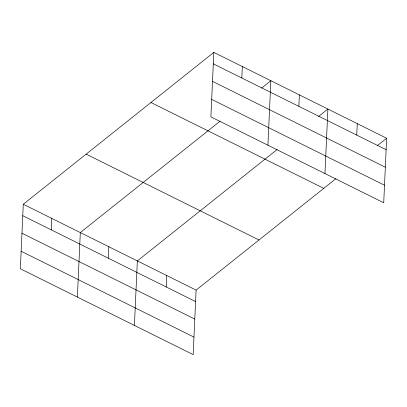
<?xml version="1.0" encoding="UTF-8"?>
<svg xmlns="http://www.w3.org/2000/svg" width="407" height="407" viewBox="0 0 407 407"><rect width="100%" height="100%" fill="white"/><g stroke="black" fill="none" stroke-linecap="round" stroke-linejoin="round"><path stroke-width="0.61" d="M213.823 52.386L210.892 116.895L383.72 202.752L386.65 138.243L213.823 52.386L23.28 204.248L20.35 268.757L193.177 354.614L196.108 290.105L335.958 178.648M51.277 229.869L51.796 218.411M77.381 297.09L80.311 232.58L220.162 121.118M108.308 258.206L108.832 246.749M134.417 325.422L137.347 260.912L277.198 149.455M166.209 286.966L166.728 275.508M241.819 78.007L242.338 66.55M267.928 145.228L270.853 80.718L261.594 88.1M298.85 106.344L299.374 94.887M324.959 173.56L327.889 109.051L318.625 116.433M356.751 135.104L357.27 123.647M377.391 145.625L386.65 138.243M213.304 63.843L386.131 149.7M212.505 81.349L385.332 167.211M211.686 99.384L384.513 185.246M150.941 102.498L323.769 188.36M86.157 154.131L258.984 239.993M23.28 204.248L196.108 290.105M22.761 215.705L195.589 301.567M21.963 233.211L194.79 319.073M21.144 251.251L193.971 337.108"/></g></svg>
